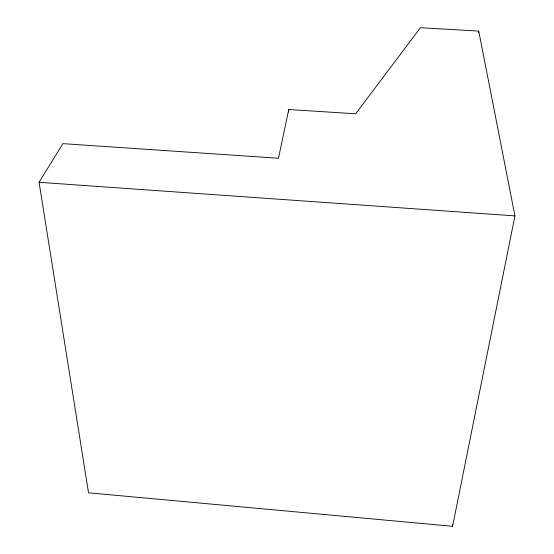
<?xml version="1.0" encoding="UTF-8"?>
<svg xmlns="http://www.w3.org/2000/svg" width="554" height="554" viewBox="0 0 554 554"><rect width="100%" height="100%" fill="white"/><g stroke="black" fill="none" stroke-linecap="round" stroke-linejoin="round"><path stroke-width="0.83" d="M288.689 112.053L288.752 109.498L355.64 113.799L420.424 27.7L478.732 31.093L514.943 215.894L452.583 526.3L88.536 492.804L39.057 182.301L62.879 143.645L278.482 158.257L288.752 109.498M478.476 32.804L478.732 31.093M39.057 182.301L514.943 215.894M452.479 524.576L452.583 526.3"/></g></svg>
